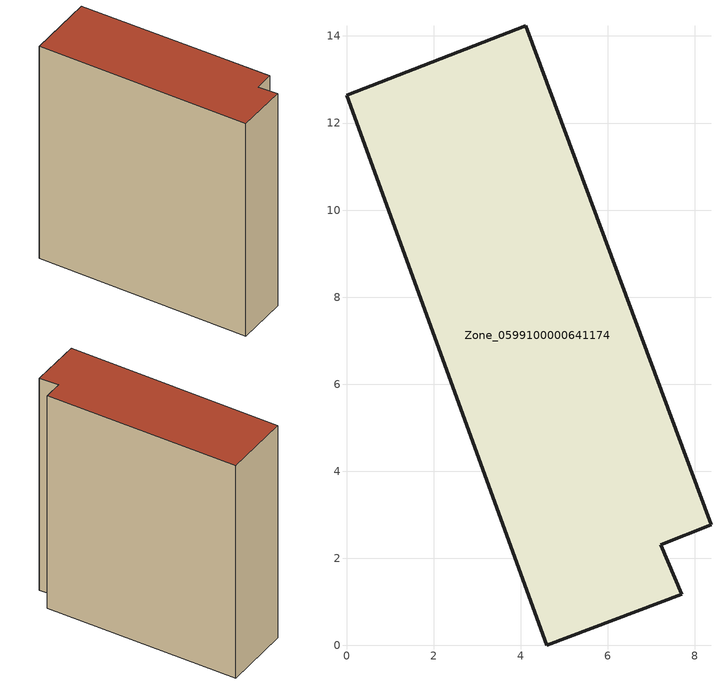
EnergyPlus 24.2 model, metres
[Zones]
Zone_0599100000641174
 floor ground (C_G): 0,12.64 4.12,14.24 8.37,2.77 7.22,2.31 7.7,1.18 4.6,0 z3.28
 wall outside (C_F): 4.6,0 7.7,1.18 7.22,2.31 8.37,2.77 4.12,14.24 0,12.64 4.6,0 z3.28:17.61
 roof outside (C_R): 4.12,14.24 0,12.64 4.6,0 7.7,1.18 7.22,2.31 8.37,2.77 z17.61
[BUILDING]
Pand.0599100000641174: North Axis=0; Terrain=City; Loads Convergence Tolerance Value=0.04; Temperature Convergence Tolerance Value=0.4; Solar Distribution=FullExterior; Maximum Number of Warmup Days=25; Minimum Number of Warmup Days=1
[Site:Location]
Rotterdam.The.Hague.AP_ZH_NLD Design_Conditions: Latitude=51.96; Longitude=4.45; Time Zone=1; Elevation=-4.5
[SITE:GROUNDTEMPERATURE:BUILDINGSURFACE]
18, 18, 18, 18, 18, 18, 18, 18, 18, 18, 18, 18
[MATERIAL] Thermal Absorptance=0.9; Solar Absorptance=0.7; Visible Absorptance=0.7
Name | Roughness | Thickness | Conductivity | Density | Specific Heat
G.TI.1946 | MediumSmooth | 0.15 | 1 | 540 | 1210
F.TI.1946 | Rough | 0.3 | 0.857143 | 1920 | 840
R.TI.1946 | MediumRough | 0.2 | 0.1 | 1500 | 1000
[CONSTRUCTION]
C_G: G.TI.1946
C_F: F.TI.1946
C_R: R.TI.1946
[ZONE]
Zone_0599100000641174: Type=1; Multiplier=1; Ceiling Height=Autocalculate; Volume=Autocalculate; Floor Area=autocalculate; Part of Total Floor Area=Yes
[ZONEINFILTRATION:DESIGNFLOWRATE]
Infil_Zone_0599100000641174: Zone or ZoneList or Space or SpaceList=Zone_0599100000641174; Schedule=AlwaysOn; Design Flow Rate Calculation Method=Flow/Area; Flow Rate per Floor Area=0.003; Constant Term Coefficient=1; Temperature Term Coefficient=0; Velocity Term Coefficient=0; Velocity Squared Term Coefficient=0
[HVACTEMPLATE:ZONE:IDEALLOADSAIRSYSTEM]
Zone_0599100000641174: Maximum Heating Supply Air Temperature=50; Minimum Cooling Supply Air Temperature=13; Maximum Heating Supply Air Humidity Ratio=0.0156; Minimum Cooling Supply Air Humidity Ratio=0.0077; Heating Limit=NoLimit; Cooling Limit=NoLimit; Dehumidification Control Type=ConstantSensibleHeatRatio; Cooling Sensible Heat Ratio=0.7; Dehumidification Setpoint=60; Humidification Control Type=None; Humidification Setpoint=30; Outdoor Air Method=None; Outdoor Air Flow Rate per Person=0.00944; Outdoor Air Flow Rate per Zone Floor Area=0; Outdoor Air Flow Rate per Zone=0; Demand Controlled Ventilation Type=None; Outdoor Air Economizer Type=NoEconomizer; Heat Recovery Type=None; Sensible Heat Recovery Effectiveness=0.7; Latent Heat Recovery Effectiveness=0.65
[ZONECONTROL:THERMOSTAT]
ThermostatControl_Zone_0599100000641174: Zone or ZoneList=Zone_0599100000641174; Control Type Schedule=DualSetpointControlType; Control 1=Thermostat_Zone_0599100000641174; Temperature Difference Between Cutout And Setpoint=0
[THERMOSTATSETPOINT:DUALSETPOINT]
Thermostat_Zone_0599100000641174: Heating Setpoint Temperature Schedule=HeatingSetpoint_Zone_0599100000641174; Cooling Setpoint Temperature Schedule=CoolingSetpoint_Zone_0599100000641174
[SCHEDULE:COMPACT]
HeatingSetpoint_Zone_0599100000641174: Through: 12/31, For: AllDays, Until: 24:00, 21
CoolingSetpoint_Zone_0599100000641174: Through: 12/31, For: AllDays, Until: 24:00, 24
DualSetpointControlType: Through: 12/31, For: AllDays, Until: 24:00, 4
AlwaysOn: Through: 12/31, For: AllDays, Until: 24:00, 1
